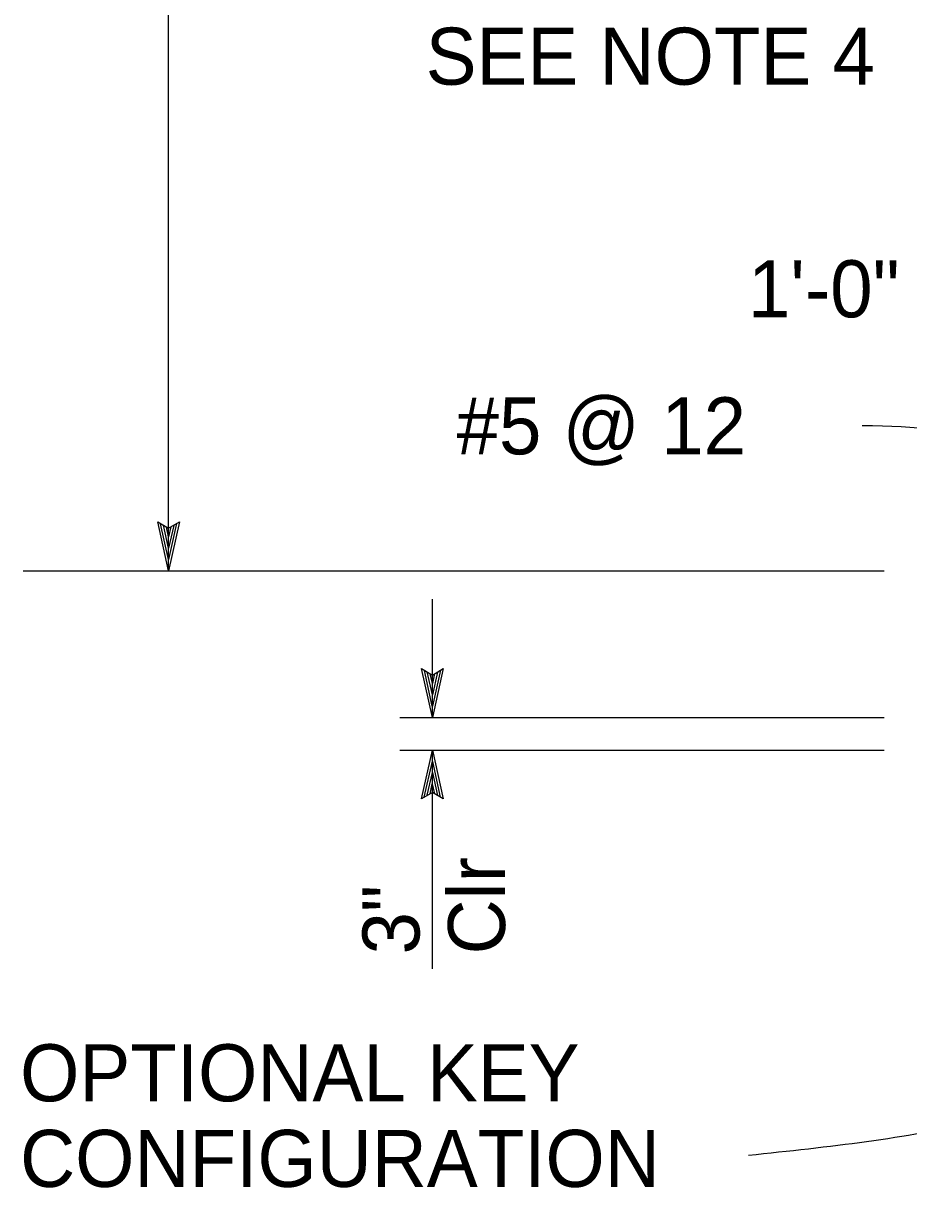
# Model space of a CAD drawing. Extents: x -894 to 866, y -472 to 714.
# Drawn here: x -667.1 to -558.4, y 286.6 to 429.5 of the extents above; entities that cross this region are included whole.
import ezdxf

# ---------------------------------------------------------------- set-up
doc = ezdxf.new("R2010")
doc.units = 0
doc.layers.add('str_Text-A', color=7, linetype='Continuous')

msp = doc.modelspace()

# ---------------------------------------------------------------- linework, layer by layer
at = {"layer": 'str_Text-A'}
for p, q in [((-649.28, 362.3), (-649.28, 561.3)), ((-649.28, 362.3), (-650.61, 368.3)), ((-650.61, 368.3), (-650.61, 368.3)), ((-650.61, 368.3), (-649.28, 367.5)), ((-649.28, 363.69), (-650.25, 368.06)), ((-649.27, 365.06), (-649.9, 367.88)), ((-649.27, 366.44), (-649.54, 367.65)), ((-649.28, 367.5), (-647.94, 368.3)), ((-647.94, 368.3), (-649.28, 362.3)), ((-648.29, 368.08), (-649.27, 363.68)), ((-648.65, 367.85), (-649.27, 365.06)), ((-649, 367.67), (-649.27, 366.44)), ((-647.94, 368.3), (-647.94, 368.3)), ((-667.11, 362.3), (-561.46, 362.3)), ((-649.28, 362.3), (-649.28, 362.3)), ((-616.9, 344.3), (-616.9, 358.82)), ((-616.9, 344.3), (-618.23, 350.3)), ((-618.23, 350.3), (-618.23, 350.3)), ((-618.23, 350.3), (-616.9, 349.5)), ((-616.91, 345.69), (-617.87, 350.06)), ((-616.9, 349.5), (-615.56, 350.3)), ((-615.56, 350.3), (-616.9, 344.3)), ((-615.92, 350.08), (-616.9, 345.68)), ((-615.56, 350.3), (-615.56, 350.3)), ((-616.9, 347.06), (-617.53, 349.88)), ((-616.9, 348.44), (-617.17, 349.65)), ((-616.28, 349.85), (-616.9, 347.06)), ((-616.62, 349.67), (-616.9, 348.44)), ((-620.88, 344.3), (-561.46, 344.3)), ((-616.9, 344.3), (-616.9, 344.3)), ((-620.88, 340.3), (-561.46, 340.3)), ((-618.24, 334.3), (-616.9, 340.3)), ((-616.9, 313.46), (-616.9, 340.3)), ((-616.9, 340.3), (-616.9, 340.3)), ((-616.9, 340.3), (-615.57, 334.3)), ((-617.89, 334.51), (-616.9, 338.92)), ((-616.9, 338.91), (-615.93, 334.53)), ((-617.53, 334.75), (-616.9, 337.53)), ((-616.9, 337.53), (-616.28, 334.71)), ((-617.18, 334.92), (-616.91, 336.15)), ((-616.91, 336.15), (-616.64, 334.94)), ((-616.9, 335.1), (-618.24, 334.3)), ((-618.24, 334.3), (-618.24, 334.3)), ((-615.57, 334.3), (-616.9, 335.1)), ((-615.57, 334.3), (-615.57, 334.3))]:
    msp.add_line(p, q, dxfattribs=at)
for points, degree in [([(-522.7, 345.9), (-528.57, 360.63), (-540.3, 375.01), (-550.35, 380.07), (-564.15, 380.07)], 3), ([(-479.98, 334.33), (-470.82, 340.34), (-467, 334.65), (-481.93, 325.8), (-532.25, 294.75), (-578.08, 290.56)], 2)]:
    msp.add_open_spline(points, degree=degree, dxfattribs=at)

# ---------------------------------------------------------------- texts
for s, p in [('SEE NOTE 4', (-617.72, 421.92)), ('1\'-0"', (-578.18, 393.38)), ('#5 @ 12', (-613.93, 376.57)), ('OPTIONAL KEY', (-667.5, 297.2)), ('CONFIGURATION', (-667.5, 286.7))]:
    msp.add_text(s, height=7, dxfattribs=at).set_placement(p)
for s, p in [('Clr', (-607.98, 315.22)), ('3"', (-618.48, 315.22))]:
    msp.add_text(s, height=7, rotation=90, dxfattribs=at).set_placement(p)

doc.saveas('drawing.dxf')
